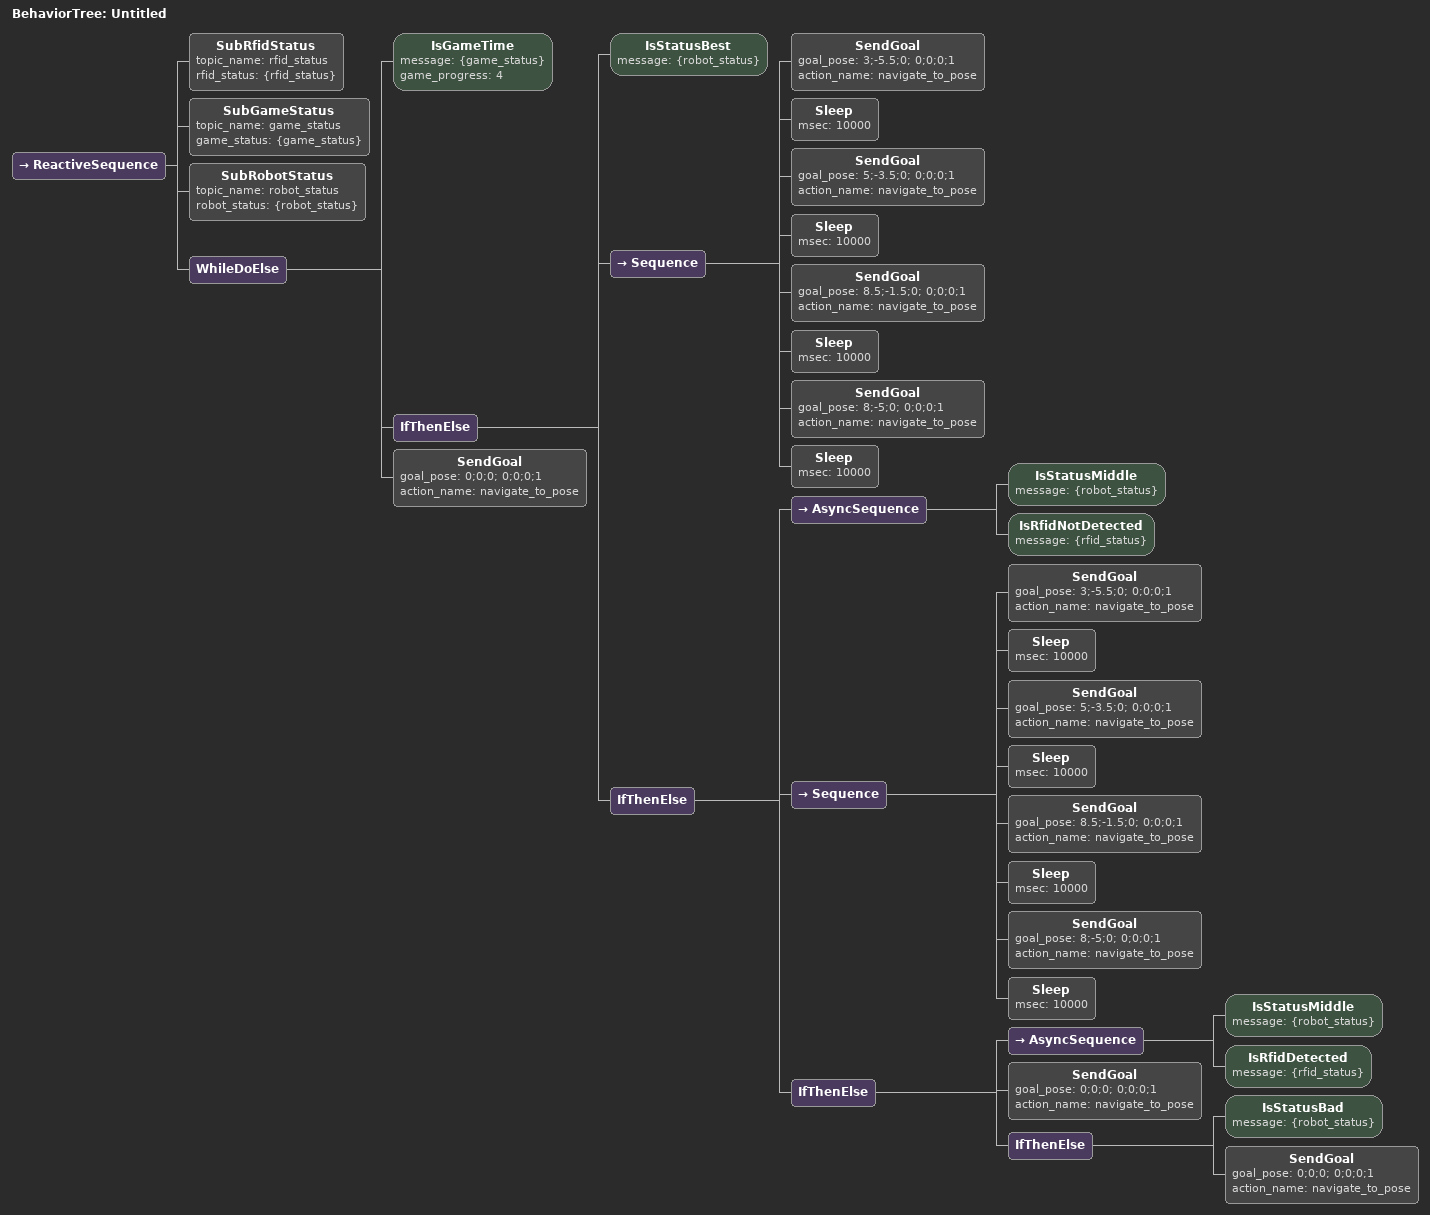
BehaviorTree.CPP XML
<?xml version="1.0" encoding="UTF-8"?>
<root BTCPP_format="4">
  <BehaviorTree ID="Untitled">
    <ReactiveSequence>
      <SubRfidStatus topic_name="rfid_status"
                     rfid_status="{rfid_status}"/>
      <SubGameStatus topic_name="game_status"
                     game_status="{game_status}"/>
      <SubRobotStatus topic_name="robot_status"
                      robot_status="{robot_status}"/>
      <WhileDoElse>
        <IsGameTime message="{game_status}"
                    game_progress="4"/>
        <IfThenElse>
          <IsStatusBest message="{robot_status}"/>
          <Sequence>
            <SendGoal goal_pose="3;-5.5;0; 0;0;0;1"
                      action_name="navigate_to_pose"/>
            <Sleep msec="10000"/>
            <SendGoal goal_pose="5;-3.5;0; 0;0;0;1"
                      action_name="navigate_to_pose"/>
            <Sleep msec="10000"/>
            <SendGoal goal_pose="8.5;-1.5;0; 0;0;0;1"
                      action_name="navigate_to_pose"/>
            <Sleep msec="10000"/>
            <SendGoal goal_pose="8;-5;0; 0;0;0;1"
                      action_name="navigate_to_pose"/>
            <Sleep msec="10000"/>
          </Sequence>
          <IfThenElse>
            <AsyncSequence>
              <IsStatusMiddle message="{robot_status}"/>
              <IsRfidNotDetected message="{rfid_status}"/>
            </AsyncSequence>
            <Sequence>
              <SendGoal goal_pose="3;-5.5;0; 0;0;0;1"
                        action_name="navigate_to_pose"/>
              <Sleep msec="10000"/>
              <SendGoal goal_pose="5;-3.5;0; 0;0;0;1"
                        action_name="navigate_to_pose"/>
              <Sleep msec="10000"/>
              <SendGoal goal_pose="8.5;-1.5;0; 0;0;0;1"
                        action_name="navigate_to_pose"/>
              <Sleep msec="10000"/>
              <SendGoal goal_pose="8;-5;0; 0;0;0;1"
                        action_name="navigate_to_pose"/>
              <Sleep msec="10000"/>
            </Sequence>
            <IfThenElse>
              <AsyncSequence>
                <IsStatusMiddle message="{robot_status}"/>
                <IsRfidDetected message="{rfid_status}"/>
              </AsyncSequence>
              <SendGoal goal_pose="0;0;0; 0;0;0;1"
                        action_name="navigate_to_pose"/>
              <IfThenElse>
                <IsStatusBad message="{robot_status}"/>
                <SendGoal goal_pose="0;0;0; 0;0;0;1"
                          action_name="navigate_to_pose"/>
              </IfThenElse>
            </IfThenElse>
          </IfThenElse>
        </IfThenElse>
        <SendGoal goal_pose="0;0;0; 0;0;0;1"
                  action_name="navigate_to_pose"/>
      </WhileDoElse>
    </ReactiveSequence>
  </BehaviorTree>

</root>
